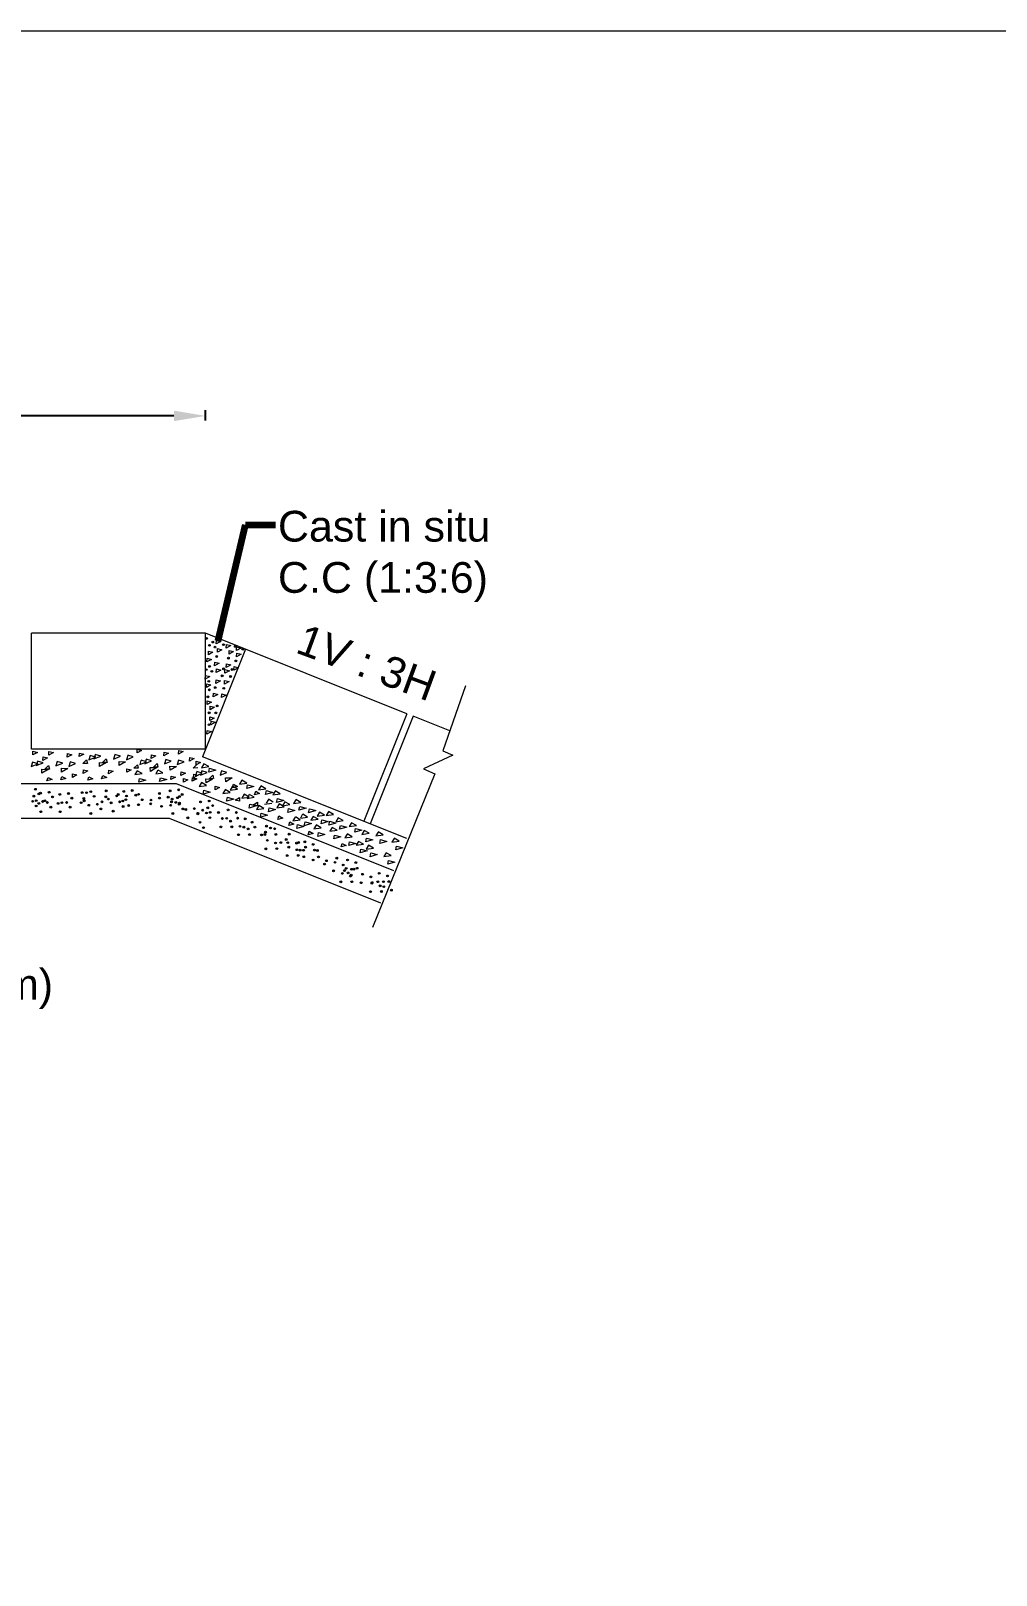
# Model space of a CAD drawing. Header units: inches. Extents: x 15 to 141071, y -30183 to 14738.
# Drawn here: x 73445.89 to 73476.58, y -30134.01 to -30084.91 of the extents above; entities that cross this region are included whole.
import ezdxf

# ---------------------------------------------------------------- set-up
doc = ezdxf.new("R2010")
doc.units = ezdxf.units.IN
doc.header["$MEASUREMENT"] = 0
doc.header["$PDMODE"] = 3
doc.layers.add('LINE', color=7, linetype='Continuous')
doc.layers.add('Long Section Labels', color=7, linetype='Continuous', lineweight=9)
doc.styles.get("Standard").update_dxf_attribs({"font": 'arial.ttf'})
doc.dimstyles.get("Standard").update_dxf_attribs({"dimtxt": 0.18, "dimasz": 0.18, "dimexe": 0.18, "dimexo": 0.0625, "dimgap": 0.09, "dimtad": 0, "dimtih": 1, "dimtoh": 1, "dimdec": 4, "dimzin": 0, "dimdsep": 46, "dimtxsty": 'Standard', "dimcen": 0.09, "dimadec": 0, "dimazin": 0, "dimtfac": 1, "dimtdec": 4, "dimtofl": 0, "dimtmove": 0, "dimatfit": 3, "dimfxl": 1, "dimtolj": 1, "dimtzin": 0, "dimarcsym": 0})

# ---------------------------------------------------------------- blocks, each defined once
blk = doc.blocks.new('*D36')
at = {"color": 0, "lineweight": -2, "ltscale": 0.5, "transparency": 16777216}
for p, q in [((73425.628, -30097.301), (73425.628, -30096.971)), ((73426.628, -30097.151), (73436.85, -30097.151)), ((73450.441, -30097.151), (73440.219, -30097.151)), ((73451.441, -30097.301), (73451.441, -30096.971))]:
    blk.add_line(p, q, dxfattribs=at)
at = {"color": 0, "linetype": 'Continuous', "ltscale": 0.5, "transparency": 16777216}
for points in [[(73426.628, -30096.984), (73426.628, -30097.317), (73425.628, -30097.151)], [(73450.441, -30096.984), (73450.441, -30097.317), (73451.441, -30097.151)]]:
    blk.add_solid(points, dxfattribs=at)
at = {"layer": 'Defpoints', "color": 0, "linetype": 'Continuous', "ltscale": 0.5, "transparency": 16777216}
for p in [(73451.441, -30097.151), (73425.628, -30104.058), (73451.441, -30104.058)]:
    blk.add_point(p, dxfattribs=at)
at = {"color": 0, "linetype": 'Continuous', "lineweight": 20, "ltscale": 0.5, "transparency": 16777216, "insert": (73438.535, -30097.151), "char_height": 0.85, "attachment_point": 5}
blk.add_mtext('\\A1;2.10m', dxfattribs=at)

msp = doc.modelspace()

# ---------------------------------------------------------------- hatches: boundary and pattern name
at = {"layer": 'LINE', "lineweight": 20, "ltscale": 0.5}
for points in [[(73451.509735, -30104.22509, -1), (73451.452818, -30104.22509, -1)], [(73451.596702, -30104.445802, -1), (73451.539785, -30104.445802, -1)], [(73451.702424, -30104.342105, -1), (73451.645507, -30104.342105, -1)], [(73451.774208, -30104.500645, -1), (73451.717291, -30104.500645, -1)], [(73451.827169, -30104.800624, -1), (73451.770252, -30104.800624, -1)], [(73452.046234, -30104.425151, -1), (73451.989318, -30104.425151, -1)], [(73452.418644, -30104.479854, -1), (73452.361727, -30104.479854, -1)], [(73452.659612, -30104.567378, -1), (73452.602695, -30104.567378, -1)], [(73451.497285, -30105.219009, -1), (73451.440368, -30105.219009, -1)], [(73451.603008, -30105.115311, -1), (73451.546091, -30105.115311, -1)], [(73451.674791, -30105.273851, -1), (73451.617874, -30105.273851, -1)], [(73452.047765, -30105.192571, -1), (73451.990848, -30105.192571, -1)], [(73452.199579, -30104.855326, -1), (73452.142662, -30104.855326, -1)], [(73452.316118, -30105.214452, -1), (73452.259201, -30105.214452, -1)], [(73452.440547, -30104.942851, -1), (73452.38363, -30104.942851, -1)], [(73451.575139, -30105.590096, -1), (73451.518222, -30105.590096, -1)], [(73451.783359, -30105.790753, -1), (73451.726442, -30105.790753, -1)], [(73452.002424, -30105.415281, -1), (73451.945507, -30105.415281, -1)], [(73452.270778, -30105.437162, -1), (73452.213861, -30105.437162, -1)], [(73451.549052, -30106.085207, -1), (73451.492135, -30106.085207, -1)], [(73451.594392, -30105.862497, -1), (73451.537475, -30105.862497, -1)], [(73452.051712, -30105.812634, -1), (73451.994795, -30105.812634, -1)], [(73451.590653, -30106.590862, -1), (73451.533736, -30106.590862, -1)], [(73451.801756, -30106.596173, -1), (73451.744839, -30106.596173, -1)], [(73451.847097, -30106.373464, -1), (73451.79018, -30106.373464, -1)], [(73451.582691, -30106.971646, -1), (73451.525774, -30106.971646, -1)], [(73446.063951, -30109.023005, -1), (73446.007034, -30109.023005, -1)], [(73446.17369, -30109.171315, -1), (73446.116773, -30109.171315, -1)], [(73446.229307, -30109.148349, -1), (73446.17239, -30109.148349, -1)], [(73446.502244, -30109.118587, -1), (73446.445328, -30109.118587, -1)], [(73446.842119, -30109.186582, -1), (73446.785202, -30109.186582, -1)], [(73447.115056, -30109.15682, -1), (73447.058139, -30109.15682, -1)], [(73447.550682, -30109.129233, -1), (73447.493765, -30109.129233, -1)], [(73447.690345, -30109.120445, -1), (73447.63752, -30109.141636, -1)], [(73447.82362, -30109.099471, -1), (73447.766703, -30109.099471, -1)], [(73448.316698, -30109.071883, -1), (73448.259781, -30109.071883, -1)], [(73448.699375, -30109.190431, -1), (73448.642458, -30109.190431, -1)], [(73448.872058, -30109.091, -1), (73448.815141, -30109.091, -1)], [(73449.144996, -30109.061238, -1), (73449.088079, -30109.061238, -1)], [(73449.254735, -30109.209548, -1), (73449.197818, -30109.209548, -1)], [(73449.346967, -30109.184137, -1), (73449.29005, -30109.184137, -1)], [(73450.006752, -30109.157798, -1), (73449.949835, -30109.157798, -1)], [(73450.346638, -30109.071883, -1), (73450.289722, -30109.071883, -1)], [(73450.619576, -30109.042121, -1), (73450.562659, -30109.042121, -1)], [(73450.729316, -30109.190431, -1), (73450.672399, -30109.190431, -1)], [(73445.977569, -30109.406224, -1), (73445.920652, -30109.406224, -1)], [(73446.01814, -30109.243049, -1), (73445.961223, -30109.243049, -1)], [(73446.087309, -30109.554534, -1), (73446.030392, -30109.554534, -1)], [(73446.093134, -30109.384527, -1), (73446.036217, -30109.384527, -1)], [(73446.171856, -30109.473329, -1), (73446.114939, -30109.473329, -1)], [(73446.295276, -30109.411791, -1), (73446.238359, -30109.411791, -1)], [(73446.361236, -30109.38795, -1), (73446.304319, -30109.38795, -1)], [(73446.444793, -30109.443567, -1), (73446.387876, -30109.443567, -1)], [(73446.554533, -30109.591877, -1), (73446.497616, -30109.591877, -1)], [(73446.611984, -30109.266897, -1), (73446.555067, -30109.266897, -1)], [(73446.784667, -30109.473329, -1), (73446.72775, -30109.473329, -1)], [(73446.908088, -30109.450024, -1), (73446.851171, -30109.450024, -1)], [(73447.057605, -30109.443567, -1), (73447.000688, -30109.443567, -1)], [(73447.167345, -30109.591877, -1), (73447.110428, -30109.591877, -1)], [(73447.224796, -30109.30513, -1), (73447.167879, -30109.30513, -1)], [(73447.516254, -30109.439034, -1), (73447.463429, -30109.460226, -1)], [(73447.600986, -30109.316677, -1), (73447.544069, -30109.316677, -1)], [(73447.616651, -30109.392674, -1), (73447.559735, -30109.392674, -1)], [(73447.761337, -30109.530679, -1), (73447.70442, -30109.530679, -1)], [(73447.933359, -30109.24778, -1), (73447.876442, -30109.24778, -1)], [(73448.034275, -30109.500917, -1), (73447.977358, -30109.500917, -1)], [(73448.144014, -30109.649226, -1), (73448.087097, -30109.649226, -1)], [(73448.18159, -30109.422055, -1), (73448.124673, -30109.422055, -1)], [(73448.300353, -30109.263984, -1), (73448.243436, -30109.263984, -1)], [(73448.382667, -30109.335325, -1), (73448.32575, -30109.335325, -1)], [(73448.4699, -30109.454213, -1), (73448.412983, -30109.454213, -1)], [(73448.53587, -30109.717654, -1), (73448.478953, -30109.717654, -1)], [(73448.647601, -30109.23683, -1), (73448.590684, -30109.23683, -1)], [(73448.742838, -30109.424451, -1), (73448.685921, -30109.424451, -1)], [(73448.841375, -30109.395717, -1), (73448.784458, -30109.395717, -1)], [(73448.852577, -30109.572761, -1), (73448.79566, -30109.572761, -1)], [(73448.938028, -30109.354442, -1), (73448.881111, -30109.354442, -1)], [(73448.960138, -30109.237646, -1), (73448.903221, -30109.237646, -1)], [(73449.030278, -30109.539795, -1), (73448.973361, -30109.539795, -1)], [(73449.342797, -30109.514264, -1), (73449.28588, -30109.514264, -1)], [(73449.46156, -30109.356193, -1), (73449.404643, -30109.356193, -1)], [(73449.729644, -30109.487102, -1), (73449.672727, -30109.487102, -1)], [(73449.738668, -30109.365138, -1), (73449.681751, -30109.365138, -1)], [(73450.011302, -30109.302171, -1), (73449.954385, -30109.302171, -1)], [(73450.077271, -30109.565613, -1), (73450.020354, -30109.565613, -1)], [(73450.284239, -30109.272409, -1), (73450.227322, -30109.272409, -1)], [(73450.365789, -30109.530679, -1), (73450.308872, -30109.530679, -1)], [(73450.393979, -30109.420719, -1), (73450.337062, -30109.420719, -1)], [(73450.412608, -30109.335325, -1), (73450.355691, -30109.335325, -1)], [(73450.530518, -30109.440636, -1), (73450.473601, -30109.440636, -1)], [(73450.579123, -30109.292318, -1), (73450.522206, -30109.292318, -1)], [(73450.638726, -30109.500917, -1), (73450.581809, -30109.500917, -1)], [(73450.649263, -30109.256218, -1), (73450.592346, -30109.256218, -1)], [(73450.649281, -30109.466982, -1), (73450.592364, -30109.466982, -1)], [(73450.748466, -30109.649226, -1), (73450.691549, -30109.649226, -1)], [(73450.844883, -30109.667907, -1), (73450.787966, -30109.667907, -1)], [(73451.117821, -30109.638144, -1), (73451.060904, -30109.638144, -1)], [(73451.317123, -30109.424932, -1), (73451.260206, -30109.424932, -1)], [(73451.383092, -30109.688373, -1), (73451.326175, -30109.688373, -1)], [(73451.54425, -30109.615214, -1), (73451.487333, -30109.615214, -1)], [(73451.59006, -30109.39517, -1), (73451.533143, -30109.39517, -1)], [(73451.6998, -30109.54348, -1), (73451.642883, -30109.54348, -1)], [(73452.189222, -30109.690968, -1), (73452.137152, -30109.667985, -1)], [(73446.237825, -30109.736771, -1), (73446.180908, -30109.736771, -1)], [(73446.850637, -30109.736771, -1), (73446.79372, -30109.736771, -1)], [(73447.827307, -30109.79412, -1), (73447.77039, -30109.79412, -1)], [(73450.431758, -30109.79412, -1), (73450.374841, -30109.79412, -1)], [(73450.910853, -30109.931348, -1), (73450.853936, -30109.931348, -1)], [(73451.22756, -30109.786454, -1), (73451.170644, -30109.786454, -1)], [(73451.230741, -30109.808152, -1), (73451.173824, -30109.808152, -1)], [(73451.296711, -30110.071593, -1), (73451.239794, -30110.071593, -1)], [(73451.503679, -30109.778389, -1), (73451.446762, -30109.778389, -1)], [(73451.613418, -30109.926699, -1), (73451.556501, -30109.926699, -1)], [(73451.619243, -30109.756692, -1), (73451.562326, -30109.756692, -1)], [(73451.887345, -30109.760115, -1), (73451.830428, -30109.760115, -1)], [(73452.005439, -30109.965078, -1), (73451.953368, -30109.942096, -1)], [(73452.143199, -30109.958616, -1), (73452.091129, -30109.935633, -1)], [(73452.267154, -30110.04806, -1), (73452.215083, -30110.025077, -1)], [(73452.450937, -30109.773949, -1), (73452.398867, -30109.750967, -1)], [(73452.491446, -30109.953943, -1), (73452.439376, -30109.93096, -1)], [(73452.566071, -30110.212526, -1), (73452.514, -30110.189543, -1)], [(73452.734416, -30109.973393, -1), (73452.682345, -30109.950411, -1)], [(73452.95051, -30110.084855, -1), (73452.89844, -30110.061873, -1)], [(73453.405803, -30110.207038, -1), (73453.353732, -30110.184056, -1)], [(73451.408711, -30110.243497, -1), (73451.351794, -30110.243497, -1)], [(73451.959416, -30110.232726, -1), (73451.907345, -30110.209743, -1)], [(73452.307663, -30110.228053, -1), (73452.255592, -30110.20507, -1)], [(73452.520048, -30110.480174, -1), (73452.467977, -30110.457191, -1)], [(73452.688393, -30110.241041, -1), (73452.636322, -30110.218058, -1)], [(73452.827786, -30110.295508, -1), (73452.775715, -30110.272525, -1)], [(73452.868295, -30110.475501, -1), (73452.816224, -30110.452518, -1)], [(73453.03664, -30110.236368, -1), (73452.984569, -30110.213386, -1)], [(73453.249211, -30110.476559, -1), (73453.192327, -30110.474616, -1)], [(73453.35978, -30110.474686, -1), (73453.307709, -30110.451703, -1)], [(73453.376136, -30110.398834, -1), (73453.324065, -30110.375852, -1)], [(73453.436421, -30110.659362, -1), (73453.38435, -30110.63638, -1)], [(73453.537122, -30110.255393, -1), (73453.480238, -30110.25345, -1)], [(73453.667518, -30110.29002, -1), (73453.615447, -30110.267037, -1)], [(73453.708027, -30110.470013, -1), (73453.655957, -30110.447031, -1)], [(73454.037229, -30110.633026, -1), (73453.985159, -30110.610044, -1)], [(73454.129751, -30110.463882, -1), (73454.07768, -30110.4409, -1)], [(73454.630104, -30110.705621, -1), (73454.578033, -30110.682638, -1)], [(73453.390398, -30110.92701, -1), (73453.338327, -30110.904027, -1)], [(73453.698136, -30110.742344, -1), (73453.646065, -30110.719361, -1)], [(73453.738645, -30110.922337, -1), (73453.686575, -30110.899355, -1)], [(73453.864751, -30110.729682, -1), (73453.81268, -30110.7067, -1)], [(73454.069504, -30111.143166, -1), (73454.017434, -30111.120184, -1)], [(73454.083728, -30110.73153, -1), (73454.031657, -30110.708547, -1)], [(73454.115527, -30110.875519, -1), (73454.063457, -30110.852536, -1)], [(73454.365874, -30110.748399, -1), (73454.313803, -30110.725416, -1)], [(73454.377242, -30110.9585, -1), (73454.325172, -30110.935518, -1)], [(73454.417751, -30111.138494, -1), (73454.365681, -30111.115511, -1)], [(73454.431975, -30110.726857, -1), (73454.379904, -30110.703874, -1)], [(73454.478991, -30110.972001, -1), (73454.426921, -30110.949019, -1)], [(73454.584081, -30110.973268, -1), (73454.53201, -30110.950286, -1)], [(73454.593632, -30111.180088, -1), (73454.541562, -30111.157106, -1)], [(73454.65147, -30110.875345, -1), (73454.599399, -30110.852363, -1)], [(73454.891819, -30110.788602, -1), (73454.839748, -30110.76562, -1)], [(73454.932328, -30110.968595, -1), (73454.880258, -30110.945613, -1)], [(73455.026967, -30110.982591, -1), (73454.974897, -30110.959608, -1)], [(73455.062328, -30111.186268, -1), (73455.010257, -30111.163285, -1)], [(73454.88985, -30111.282924, -1), (73454.837779, -30111.259941, -1)], [(73455.254726, -30111.41428, -1), (73455.202655, -30111.391297, -1)], [(73455.312228, -30111.306345, -1), (73455.260158, -30111.283363, -1)], [(73455.541051, -30111.626475, -1), (73455.48898, -30111.603492, -1)], [(73455.587073, -30111.358827, -1), (73455.535003, -30111.335844, -1)], [(73455.641208, -30111.22491, -1), (73455.589137, -30111.201927, -1)], [(73455.848789, -30111.441808, -1), (73455.796718, -30111.418826, -1)], [(73455.889298, -30111.621802, -1), (73455.837227, -30111.598819, -1)], [(73455.940822, -30111.551201, -1), (73455.888751, -30111.528218, -1)], [(73455.986845, -30111.283553, -1), (73455.934774, -30111.260571, -1)], [(73456.006168, -30111.695156, -1), (73455.954098, -30111.672173, -1)], [(73456.110524, -30111.579094, -1), (73456.058454, -30111.556111, -1)], [(73456.189268, -30111.574389, -1), (73456.137198, -30111.551407, -1)], [(73456.24856, -30111.366535, -1), (73456.196489, -30111.343552, -1)], [(73456.289069, -30111.546528, -1), (73456.236999, -30111.523546, -1)], [(73455.773084, -30111.978663, -1), (73455.721013, -30111.955681, -1)], [(73455.819107, -30111.711016, -1), (73455.767036, -30111.688033, -1)], [(73456.080822, -30111.793997, -1), (73456.028751, -30111.771015, -1)], [(73456.10418, -30111.767214, -1), (73456.05211, -30111.744232, -1)], [(73456.121331, -30111.97399, -1), (73456.069261, -30111.951008, -1)], [(73456.417027, -30112.006079, -1), (73456.364956, -30111.983096, -1)], [(73456.46305, -30111.738431, -1), (73456.410979, -30111.715448, -1)], [(73456.724765, -30111.821413, -1), (73456.672694, -30111.79843, -1)], [(73456.759422, -30112.02254, -1), (73456.707352, -30111.999558, -1)], [(73456.765274, -30112.001406, -1), (73456.713203, -30111.978423, -1)], [(73456.947166, -30111.974479, -1), (73456.895096, -30111.951496, -1)], [(73456.993189, -30111.706831, -1), (73456.941119, -30111.683849, -1)], [(73457.021138, -30112.105522, -1), (73456.969067, -30112.082539, -1)], [(73457.124143, -30111.972623, -1), (73457.072072, -30111.94964, -1)], [(73457.135623, -30112.132335, -1), (73457.083552, -30112.109353, -1)], [(73457.254904, -30111.789813, -1), (73457.202834, -30111.76683, -1)], [(73457.295413, -30111.969806, -1), (73457.243343, -30111.946823, -1)], [(73456.7134, -30112.290188, -1), (73456.661329, -30112.267205, -1)], [(73457.061647, -30112.285515, -1), (73457.009576, -30112.262532, -1)], [(73457.379514, -30112.243725, -1), (73457.327444, -30112.220742, -1)]]:
    msp.add_hatch(color=7, dxfattribs=at).paths.add_polyline_path(points)

# ---------------------------------------------------------------- linework, layer by layer
at = {"layer": 'LINE', "color": 7, "lineweight": 20, "ltscale": 0.5}
for p, q in [((73445.909194, -30107.743359), (73445.909194, -30104.058159)), ((73451.441062, -30104.058159), (73445.909194, -30104.058159)), ((73451.441062, -30107.743359), (73451.441062, -30104.058159)), ((73457.848031, -30106.620946), (73451.441062, -30104.058159)), ((73451.785329, -30104.402822), (73451.792264, -30104.287482)), ((73451.792264, -30104.287482), (73451.93074, -30104.323454)), ((73452.71182, -30104.566462), (73451.343394, -30107.987527)), ((73451.534571, -30104.745141), (73451.541506, -30104.629802)), ((73451.679982, -30104.665773), (73451.534571, -30104.745141)), ((73451.541506, -30104.629802), (73451.679982, -30104.665773)), ((73451.93074, -30104.323454), (73451.785329, -30104.402822)), ((73451.821056, -30104.667131), (73451.827991, -30104.551792)), ((73451.966467, -30104.587763), (73451.821056, -30104.667131)), ((73451.827991, -30104.551792), (73451.966467, -30104.587763)), ((73452.103004, -30104.533786), (73452.109939, -30104.418447)), ((73452.248416, -30104.454418), (73452.103004, -30104.533786)), ((73452.109939, -30104.418447), (73452.248416, -30104.454418)), ((73452.193465, -30104.721834), (73452.2004, -30104.606495)), ((73452.338877, -30104.642466), (73452.193465, -30104.721834)), ((73452.2004, -30104.606495), (73452.338877, -30104.642466)), ((73452.423971, -30104.613808), (73452.430906, -30104.498469)), ((73452.569382, -30104.534441), (73452.423971, -30104.613808)), ((73452.430906, -30104.498469), (73452.569382, -30104.534441)), ((73452.434433, -30104.809359), (73452.441368, -30104.694019)), ((73452.579845, -30104.729991), (73452.434433, -30104.809359)), ((73452.441368, -30104.694019), (73452.579845, -30104.729991)), ((73451.489381, -30104.970848), (73451.496316, -30104.855508)), ((73451.634793, -30104.89148), (73451.489381, -30104.970848)), ((73451.496316, -30104.855508), (73451.634793, -30104.89148)), ((73451.732441, -30105.094966), (73451.739376, -30104.979627)), ((73451.877853, -30105.015598), (73451.732441, -30105.094966)), ((73451.739376, -30104.979627), (73451.877853, -30105.015598)), ((73451.788047, -30105.311889), (73451.794982, -30105.19655)), ((73451.933459, -30105.232521), (73451.788047, -30105.311889)), ((73451.794982, -30105.19655), (73451.933459, -30105.232521)), ((73452.056401, -30105.33377), (73452.063336, -30105.218431)), ((73452.201812, -30105.254403), (73452.056401, -30105.33377)), ((73452.063336, -30105.218431), (73452.201812, -30105.254403)), ((73452.104851, -30105.149669), (73452.111786, -30105.034329)), ((73452.250263, -30105.070301), (73452.104851, -30105.149669)), ((73452.111786, -30105.034329), (73452.250263, -30105.070301)), ((73452.345819, -30105.237193), (73452.352754, -30105.121854)), ((73452.491231, -30105.157826), (73452.345819, -30105.237193)), ((73452.352754, -30105.121854), (73452.491231, -30105.157826)), ((73451.435154, -30105.518348), (73451.442089, -30105.403008)), ((73451.580566, -30105.43898), (73451.435154, -30105.518348)), ((73451.442089, -30105.403008), (73451.580566, -30105.43898)), ((73451.472439, -30105.786874), (73451.479374, -30105.671534)), ((73451.617851, -30105.707506), (73451.472439, -30105.786874)), ((73451.479374, -30105.671534), (73451.617851, -30105.707506)), ((73451.777245, -30105.657261), (73451.78418, -30105.541922)), ((73451.922657, -30105.577893), (73451.777245, -30105.657261)), ((73451.78418, -30105.541922), (73451.922657, -30105.577893)), ((73452.045599, -30105.679142), (73452.052534, -30105.563803)), ((73452.19101, -30105.599774), (73452.045599, -30105.679142)), ((73452.052534, -30105.563803), (73452.19101, -30105.599774)), ((73451.493738, -30106.330958), (73451.500673, -30106.215618)), ((73451.63915, -30106.25159), (73451.493738, -30106.330958)), ((73451.500673, -30106.215618), (73451.63915, -30106.25159)), ((73451.688631, -30106.085096), (73451.695566, -30105.969756)), ((73451.834043, -30106.005728), (73451.688631, -30106.085096)), ((73451.695566, -30105.969756), (73451.834043, -30106.005728)), ((73451.956984, -30106.106977), (73451.963919, -30105.991638)), ((73452.102396, -30106.027609), (73451.956984, -30106.106977)), ((73451.963919, -30105.991638), (73452.102396, -30106.027609)), ((73451.576577, -30106.838154), (73451.583512, -30106.722814)), ((73451.583512, -30106.722814), (73451.721989, -30106.758786)), ((73451.587379, -30106.492782), (73451.594314, -30106.377443)), ((73451.732791, -30106.413414), (73451.587379, -30106.492782)), ((73451.594314, -30106.377443), (73451.732791, -30106.413414)), ((73457.848031, -30106.620946), (73456.479605, -30110.042012)), ((73458.042009, -30106.698538), (73456.673583, -30110.119603)), ((73459.208743, -30107.165231), (73458.042009, -30106.698538)), ((73451.487963, -30107.265988), (73451.494898, -30107.150649)), ((73451.633374, -30107.186621), (73451.487963, -30107.265988)), ((73451.494898, -30107.150649), (73451.633374, -30107.186621)), ((73451.721989, -30106.758786), (73451.576577, -30106.838154)), ((73451.616186, -30106.973807), (73451.623121, -30106.858467)), ((73451.761598, -30106.894439), (73451.616186, -30106.973807)), ((73451.623121, -30106.858467), (73451.761598, -30106.894439)), ((73445.944276, -30108.166531), (73445.902827, -30108.302051)), ((73445.902827, -30108.302051), (73446.119392, -30108.214497)), ((73451.441062, -30107.743359), (73445.909194, -30107.743359)), ((73446.119392, -30108.214497), (73445.945841, -30108.161416)), ((73445.952851, -30107.931225), (73445.959786, -30107.815886)), ((73446.098263, -30107.851857), (73445.952851, -30107.931225)), ((73445.959786, -30107.815886), (73446.098263, -30107.851857)), ((73446.106095, -30108.136603), (73446.064646, -30108.272124)), ((73446.064646, -30108.272124), (73446.281211, -30108.184569)), ((73446.281211, -30108.184569), (73446.10766, -30108.131488)), ((73446.271957, -30108.104499), (73446.278892, -30107.989159)), ((73446.417368, -30108.025131), (73446.271957, -30108.104499)), ((73446.278892, -30107.989159), (73446.417368, -30108.025131)), ((73446.461281, -30107.934135), (73446.468216, -30107.818796)), ((73446.606693, -30107.854767), (73446.461281, -30107.934135)), ((73446.468216, -30107.818796), (73446.606693, -30107.854767)), ((73446.730792, -30108.140228), (73446.689343, -30108.275748)), ((73446.689343, -30108.275748), (73446.905908, -30108.188194)), ((73446.905908, -30108.188194), (73446.732357, -30108.135113)), ((73447.049333, -30108.002707), (73447.056268, -30107.887368)), ((73447.194744, -30107.923339), (73447.049333, -30108.002707)), ((73447.056268, -30107.887368), (73447.194744, -30107.923339)), ((73447.137893, -30108.160137), (73447.096444, -30108.295657)), ((73447.096444, -30108.295657), (73447.313009, -30108.208103)), ((73447.313009, -30108.208103), (73447.139458, -30108.155022)), ((73447.431808, -30107.985847), (73447.438743, -30107.870508)), ((73447.577219, -30107.906479), (73447.431808, -30107.985847)), ((73447.438743, -30107.870508), (73447.577219, -30107.906479)), ((73447.546, -30108.206042), (73447.664725, -30108.090508)), ((73447.689049, -30108.203466), (73447.546, -30108.206042)), ((73447.664725, -30108.090508), (73447.689049, -30108.203466)), ((73447.777048, -30107.953196), (73447.735598, -30108.088716)), ((73447.735598, -30108.088716), (73447.952163, -30108.001162)), ((73447.952163, -30108.001162), (73447.778612, -30107.948081)), ((73447.938866, -30107.923268), (73447.897417, -30108.058788)), ((73447.897417, -30108.058788), (73448.113982, -30107.971234)), ((73448.113982, -30107.971234), (73447.940431, -30107.918153)), ((73448.075321, -30108.30228), (73448.069945, -30108.175541)), ((73448.069945, -30108.175541), (73448.278492, -30108.183319)), ((73448.278492, -30108.183319), (73448.075321, -30108.30228)), ((73448.170697, -30108.17263), (73448.289422, -30108.057096)), ((73448.313746, -30108.170054), (73448.170697, -30108.17263)), ((73448.289422, -30108.057096), (73448.313746, -30108.170054)), ((73448.563563, -30107.926893), (73448.522114, -30108.062413)), ((73448.522114, -30108.062413), (73448.738679, -30107.974859)), ((73448.738679, -30107.974859), (73448.565128, -30107.921777)), ((73448.694642, -30108.142129), (73448.903189, -30108.149906)), ((73448.700018, -30108.268868), (73448.694642, -30108.142129)), ((73448.903189, -30108.149906), (73448.700018, -30108.268868)), ((73448.970664, -30107.946802), (73448.929215, -30108.082322)), ((73448.929215, -30108.082322), (73449.14578, -30107.994768)), ((73449.14578, -30107.994768), (73448.972229, -30107.941686)), ((73449.267764, -30107.866109), (73449.274699, -30107.75077)), ((73449.413175, -30107.786741), (73449.267764, -30107.866109)), ((73449.274699, -30107.75077), (73449.413175, -30107.786741)), ((73449.393172, -30108.104439), (73449.351723, -30108.239959)), ((73449.351723, -30108.239959), (73449.568288, -30108.152405)), ((73449.568288, -30108.152405), (73449.394737, -30108.099324)), ((73449.554991, -30108.074511), (73449.513541, -30108.210032)), ((73449.513541, -30108.210032), (73449.730107, -30108.122477)), ((73449.730107, -30108.122477), (73449.556555, -30108.069396)), ((73449.720852, -30108.042407), (73449.727787, -30107.927067)), ((73449.866264, -30107.963039), (73449.720852, -30108.042407)), ((73449.727787, -30107.927067), (73449.866264, -30107.963039)), ((73449.786821, -30108.323873), (73449.905547, -30108.208339)), ((73449.905547, -30108.208339), (73449.929871, -30108.321297)), ((73450.119518, -30107.956901), (73450.126453, -30107.841562)), ((73450.264929, -30107.877534), (73450.119518, -30107.956901)), ((73450.126453, -30107.841562), (73450.264929, -30107.877534)), ((73450.179688, -30108.078136), (73450.138238, -30108.213656)), ((73450.138238, -30108.213656), (73450.354804, -30108.126102)), ((73450.354804, -30108.126102), (73450.181253, -30108.073021)), ((73450.543775, -30108.238681), (73450.76034, -30108.151127)), ((73450.586789, -30108.098045), (73450.545339, -30108.233565)), ((73450.584134, -30107.906458), (73450.591069, -30107.791118)), ((73450.729545, -30107.82709), (73450.584134, -30107.906458)), ((73450.76034, -30108.151127), (73450.586789, -30108.098045)), ((73450.591069, -30107.791118), (73450.729545, -30107.82709)), ((73450.938661, -30108.127333), (73450.945597, -30108.011994)), ((73451.084073, -30108.047966), (73450.938661, -30108.127333)), ((73450.945597, -30108.011994), (73451.084073, -30108.047966)), ((73451.143139, -30108.248369), (73451.150074, -30108.133029)), ((73451.28855, -30108.169001), (73451.143139, -30108.248369)), ((73451.150074, -30108.133029), (73451.28855, -30108.169001)), ((73451.389645, -30108.215839), (73451.316958, -30108.337496)), ((73457.840317, -30110.586297), (73451.343394, -30107.987527)), ((73451.548186, -30108.304333), (73451.392389, -30108.211247)), ((73446.237174, -30108.388876), (73446.44572, -30108.396654)), ((73446.24255, -30108.515615), (73446.237174, -30108.388876)), ((73446.44572, -30108.396654), (73446.24255, -30108.515615)), ((73446.337926, -30108.385965), (73446.456651, -30108.270431)), ((73446.480975, -30108.383389), (73446.337926, -30108.385965)), ((73446.404017, -30108.754835), (73446.438362, -30108.64451)), ((73446.438362, -30108.64451), (73446.564201, -30108.712586)), ((73446.456651, -30108.270431), (73446.480975, -30108.383389)), ((73446.846694, -30108.723308), (73446.88104, -30108.612982)), ((73447.006878, -30108.681059), (73446.846694, -30108.723308)), ((73446.861871, -30108.355464), (73447.070417, -30108.363242)), ((73446.867247, -30108.482203), (73446.861871, -30108.355464)), ((73447.070417, -30108.363242), (73446.867247, -30108.482203)), ((73446.88104, -30108.612982), (73447.006878, -30108.681059)), ((73447.212504, -30108.647466), (73447.219439, -30108.532127)), ((73447.357915, -30108.568099), (73447.212504, -30108.647466)), ((73447.219439, -30108.532127), (73447.357915, -30108.568099)), ((73447.556459, -30108.517504), (73447.563394, -30108.402164)), ((73447.70187, -30108.438136), (73447.556459, -30108.517504)), ((73447.563394, -30108.402164), (73447.70187, -30108.438136)), ((73447.702672, -30108.735342), (73447.737018, -30108.625017)), ((73447.862856, -30108.693094), (73447.702672, -30108.735342)), ((73447.737018, -30108.625017), (73447.862856, -30108.693094)), ((73448.142702, -30108.693205), (73448.177048, -30108.58288)), ((73448.302886, -30108.650957), (73448.142702, -30108.693205)), ((73448.177048, -30108.58288), (73448.302886, -30108.650957)), ((73448.361023, -30108.528816), (73448.367958, -30108.413476)), ((73448.506435, -30108.449448), (73448.361023, -30108.528816)), ((73448.367958, -30108.413476), (73448.506435, -30108.449448)), ((73448.93895, -30108.483568), (73448.945885, -30108.368229)), ((73449.084362, -30108.4042), (73448.93895, -30108.483568)), ((73448.945885, -30108.368229), (73449.084362, -30108.4042)), ((73449.162124, -30108.357285), (73449.28085, -30108.241751)), ((73449.305174, -30108.354709), (73449.162124, -30108.357285)), ((73449.269361, -30108.436336), (73449.196674, -30108.557993)), ((73449.196674, -30108.557993), (73449.427902, -30108.52483)), ((73449.427902, -30108.52483), (73449.272105, -30108.431744)), ((73449.28085, -30108.241751), (73449.305174, -30108.354709)), ((73449.31998, -30108.801034), (73449.345101, -30108.676693)), ((73449.345101, -30108.676693), (73449.545721, -30108.734171)), ((73449.68607, -30108.326784), (73449.894616, -30108.334562)), ((73449.691446, -30108.453523), (73449.68607, -30108.326784)), ((73449.894616, -30108.334562), (73449.691446, -30108.453523)), ((73449.929871, -30108.321297), (73449.786821, -30108.323873)), ((73449.933126, -30108.415207), (73449.860438, -30108.536864)), ((73449.860438, -30108.536864), (73450.091666, -30108.503701)), ((73450.091666, -30108.503701), (73449.935869, -30108.410615)), ((73449.983744, -30108.779905), (73450.008866, -30108.655564)), ((73450.008866, -30108.655564), (73450.209486, -30108.713041)), ((73450.310767, -30108.293372), (73450.519313, -30108.30115)), ((73450.316143, -30108.420111), (73450.310767, -30108.293372)), ((73450.519313, -30108.30115), (73450.316143, -30108.420111)), ((73450.345143, -30108.716951), (73450.352078, -30108.601612)), ((73450.490555, -30108.637584), (73450.345143, -30108.716951)), ((73450.352078, -30108.601612), (73450.490555, -30108.637584)), ((73450.661399, -30108.585374), (73450.668334, -30108.470035)), ((73450.806811, -30108.506007), (73450.661399, -30108.585374)), ((73450.668334, -30108.470035), (73450.806811, -30108.506007)), ((73450.739027, -30108.801044), (73450.745962, -30108.685705)), ((73450.745962, -30108.685705), (73450.884439, -30108.721677)), ((73451.021831, -30108.767395), (73451.028766, -30108.652056)), ((73451.167243, -30108.688027), (73451.021831, -30108.767395)), ((73451.028766, -30108.652056), (73451.167243, -30108.688027)), ((73451.050492, -30108.604159), (73451.074816, -30108.717118)), ((73451.052854, -30108.347528), (73451.171579, -30108.231994)), ((73451.195903, -30108.344953), (73451.052854, -30108.347528)), ((73451.063312, -30108.65899), (73451.070248, -30108.54365)), ((73451.208724, -30108.579622), (73451.063312, -30108.65899)), ((73451.070248, -30108.54365), (73451.208724, -30108.579622)), ((73451.162814, -30108.466847), (73451.121365, -30108.602368)), ((73451.121365, -30108.602368), (73451.33793, -30108.514813)), ((73451.33793, -30108.514813), (73451.164379, -30108.461732)), ((73451.324633, -30108.436919), (73451.283184, -30108.57244)), ((73451.283184, -30108.57244), (73451.499749, -30108.484885)), ((73451.316958, -30108.337496), (73451.548186, -30108.304333)), ((73451.499749, -30108.484885), (73451.326198, -30108.431804)), ((73451.461088, -30108.815931), (73451.455712, -30108.689192)), ((73451.455712, -30108.689192), (73451.664258, -30108.69697)), ((73451.664258, -30108.69697), (73451.461088, -30108.815931)), ((73451.54492, -30108.480023), (73451.570042, -30108.355682)), ((73451.770662, -30108.41316), (73451.54492, -30108.480023)), ((73451.556464, -30108.686281), (73451.675189, -30108.570747)), ((73451.699513, -30108.683705), (73451.556464, -30108.686281)), ((73451.570042, -30108.355682), (73451.770662, -30108.41316)), ((73451.675189, -30108.570747), (73451.699513, -30108.683705)), ((73451.94933, -30108.440544), (73451.907881, -30108.576065)), ((73451.907881, -30108.576065), (73452.124446, -30108.48851)), ((73452.124446, -30108.48851), (73451.950895, -30108.435429)), ((73452.080409, -30108.65578), (73452.288956, -30108.663558)), ((73452.085785, -30108.782519), (73452.080409, -30108.65578)), ((73452.288956, -30108.663558), (73452.085785, -30108.782519)), ((73450.517007, -30108.849733), (73429.31359, -30108.849733)), ((73446.564201, -30108.712586), (73446.404017, -30108.754835)), ((73449.545721, -30108.734171), (73449.31998, -30108.801034)), ((73450.209486, -30108.713041), (73449.983744, -30108.779905)), ((73457.429021, -30111.614538), (73450.517007, -30108.849733)), ((73450.884439, -30108.721677), (73450.739027, -30108.801044)), ((73451.316211, -30108.813073), (73451.243524, -30108.93473)), ((73451.243524, -30108.93473), (73451.474752, -30108.901567)), ((73451.474752, -30108.901567), (73451.318955, -30108.808481)), ((73451.36683, -30109.177771), (73451.391952, -30109.05343)), ((73451.592572, -30109.110908), (73451.36683, -30109.177771)), ((73451.391952, -30109.05343), (73451.592572, -30109.110908)), ((73451.74679, -30109.042467), (73451.753725, -30108.927128)), ((73451.892202, -30108.963099), (73451.74679, -30109.042467)), ((73451.753725, -30108.927128), (73451.892202, -30108.963099)), ((73452.064323, -30109.035831), (73451.991636, -30109.157488)), ((73451.991636, -30109.157488), (73452.222864, -30109.124325)), ((73452.222864, -30109.124325), (73452.067067, -30109.031239)), ((73452.299011, -30108.926463), (73452.226323, -30109.048119)), ((73452.226323, -30109.048119), (73452.457551, -30109.014956)), ((73452.457551, -30109.014956), (73452.301755, -30108.92187)), ((73452.303626, -30108.976152), (73452.337971, -30108.865827)), ((73452.46381, -30108.933904), (73452.303626, -30108.976152)), ((73452.337971, -30108.865827), (73452.46381, -30108.933904)), ((73452.597458, -30108.738465), (73452.52477, -30108.860121)), ((73452.52477, -30108.860121), (73452.755999, -30108.826958)), ((73452.671494, -30109.180664), (73452.598807, -30109.30232)), ((73452.755999, -30108.826958), (73452.600202, -30108.733872)), ((73452.830035, -30109.269157), (73452.674238, -30109.176072)), ((73452.752733, -30109.002649), (73452.777854, -30108.878308)), ((73452.978474, -30108.935785), (73452.752733, -30109.002649)), ((73452.835773, -30109.190345), (73452.763085, -30109.312002)), ((73452.777854, -30108.878308), (73452.978474, -30108.935785)), ((73452.994313, -30109.278839), (73452.838516, -30109.185753)), ((73453.004497, -30109.198881), (73453.038842, -30109.088556)), ((73453.164681, -30109.156633), (73453.004497, -30109.198881)), ((73453.038842, -30109.088556), (73453.164681, -30109.156633)), ((73453.200702, -30108.923505), (73453.128015, -30109.045162)), ((73453.128015, -30109.045162), (73453.359243, -30109.011999)), ((73453.359243, -30109.011999), (73453.203446, -30108.918913)), ((73453.355977, -30109.18769), (73453.381099, -30109.063349)), ((73453.581719, -30109.120826), (73453.355977, -30109.18769)), ((73453.381099, -30109.063349), (73453.581719, -30109.120826)), ((73453.655008, -30109.081257), (73453.582321, -30109.202914)), ((73453.582321, -30109.202914), (73453.813549, -30109.169751)), ((73453.813549, -30109.169751), (73453.657752, -30109.076665)), ((73452.114942, -30109.400529), (73452.140063, -30109.276188)), ((73452.340683, -30109.333666), (73452.114942, -30109.400529)), ((73452.140063, -30109.276188), (73452.340683, -30109.333666)), ((73452.386634, -30109.370844), (73452.529566, -30109.287093)), ((73452.526141, -30109.40259), (73452.386634, -30109.370844)), ((73452.529566, -30109.287093), (73452.526141, -30109.40259)), ((73452.598807, -30109.30232), (73452.830035, -30109.269157)), ((73452.763085, -30109.312002), (73452.994313, -30109.278839)), ((73452.831904, -30109.619483), (73452.857025, -30109.495143)), ((73453.057645, -30109.55262), (73452.831904, -30109.619483)), ((73452.857025, -30109.495143), (73453.057645, -30109.55262)), ((73452.955544, -30109.516436), (73453.098476, -30109.432684)), ((73453.09505, -30109.548181), (73452.955544, -30109.516436)), ((73453.137311, -30109.544284), (73453.064624, -30109.665941)), ((73453.064624, -30109.665941), (73453.295852, -30109.632778)), ((73453.098476, -30109.432684), (73453.09505, -30109.548181)), ((73453.295852, -30109.632778), (73453.140055, -30109.539692)), ((73453.323128, -30109.493553), (73453.554356, -30109.46039)), ((73453.441436, -30109.343416), (73453.368749, -30109.465073)), ((73453.599977, -30109.43191), (73453.44418, -30109.338824)), ((73453.446434, -30109.736595), (73453.471556, -30109.612254)), ((73453.672176, -30109.669731), (73453.446434, -30109.736595)), ((73453.471556, -30109.612254), (73453.672176, -30109.669731)), ((73453.705627, -30109.445955), (73453.730748, -30109.321614)), ((73453.931368, -30109.379092), (73453.705627, -30109.445955)), ((73453.786312, -30109.488686), (73453.713625, -30109.610343)), ((73453.713625, -30109.610343), (73453.944853, -30109.57718)), ((73453.730748, -30109.321614), (73453.931368, -30109.379092)), ((73453.944853, -30109.57718), (73453.789056, -30109.484094)), ((73453.962021, -30109.424026), (73453.889333, -30109.545682)), ((73453.889333, -30109.545682), (73454.120561, -30109.512519)), ((73454.120561, -30109.512519), (73453.964764, -30109.419433)), ((73454.05826, -30109.760243), (73454.083381, -30109.635902)), ((73454.083381, -30109.635902), (73454.284001, -30109.69338)), ((73454.316755, -30109.356454), (73454.244068, -30109.478111)), ((73454.244068, -30109.478111), (73454.475296, -30109.444948)), ((73454.475296, -30109.444948), (73454.319499, -30109.351862)), ((73454.412994, -30109.692672), (73454.438116, -30109.568331)), ((73454.638736, -30109.625808), (73454.412994, -30109.692672)), ((73454.438116, -30109.568331), (73454.638736, -30109.625808)), ((73454.721582, -30109.767488), (73454.746704, -30109.643147)), ((73454.746704, -30109.643147), (73454.947324, -30109.700625)), ((73450.30104, -30109.956106), (73429.31359, -30109.956106)), ((73457.017724, -30112.64278), (73450.30104, -30109.956106)), ((73453.18793, -30109.908982), (73453.213051, -30109.784641)), ((73453.413671, -30109.842118), (73453.18793, -30109.908982)), ((73453.213051, -30109.784641), (73453.413671, -30109.842118)), ((73453.742087, -30109.979706), (73453.776433, -30109.869381)), ((73453.902271, -30109.937458), (73453.742087, -30109.979706)), ((73453.776433, -30109.869381), (73453.902271, -30109.937458)), ((73454.284001, -30109.69338), (73454.05826, -30109.760243)), ((73454.09472, -30110.173706), (73454.129066, -30110.06338)), ((73454.254904, -30110.131457), (73454.09472, -30110.173706)), ((73454.129066, -30110.06338), (73454.254904, -30110.131457)), ((73454.297695, -30109.907924), (73454.225008, -30110.029581)), ((73454.225008, -30110.029581), (73454.456236, -30109.996418)), ((73454.456236, -30109.996418), (73454.300439, -30109.903332)), ((73454.348314, -30110.272622), (73454.373435, -30110.148281)), ((73454.373435, -30110.148281), (73454.574055, -30110.205759)), ((73454.532462, -30109.817708), (73454.459774, -30109.939364)), ((73454.459774, -30109.939364), (73454.691002, -30109.906201)), ((73454.691002, -30109.906201), (73454.535206, -30109.813116)), ((73454.58308, -30110.182406), (73454.608202, -30110.058065)), ((73454.808822, -30110.115542), (73454.58308, -30110.182406)), ((73454.608202, -30110.058065), (73454.808822, -30110.115542)), ((73454.947324, -30109.700625), (73454.721582, -30109.767488)), ((73454.867225, -30109.889202), (73454.794537, -30110.010859)), ((73454.794537, -30110.010859), (73455.025765, -30109.977696)), ((73455.025765, -30109.977696), (73454.869968, -30109.88461)), ((73454.959883, -30110.160476), (73454.887196, -30110.282133)), ((73455.118424, -30110.24897), (73454.962627, -30110.155884)), ((73455.066739, -30109.754926), (73454.994051, -30109.876583)), ((73454.994051, -30109.876583), (73455.225279, -30109.84342)), ((73455.225279, -30109.84342), (73455.069483, -30109.750334)), ((73455.117357, -30110.119624), (73455.142479, -30109.995283)), ((73455.343099, -30110.05276), (73455.117357, -30110.119624)), ((73455.142479, -30109.995283), (73455.343099, -30110.05276)), ((73455.351182, -30109.739557), (73455.278495, -30109.861213)), ((73455.278495, -30109.861213), (73455.509723, -30109.82805)), ((73455.509723, -30109.82805), (73455.353926, -30109.734964)), ((73455.365919, -30110.163534), (73455.391041, -30110.039193)), ((73455.591661, -30110.096671), (73455.365919, -30110.163534)), ((73455.391041, -30110.039193), (73455.591661, -30110.096671)), ((73455.658194, -30109.931964), (73455.585507, -30110.053621)), ((73455.585507, -30110.053621), (73455.816735, -30110.020457)), ((73455.816735, -30110.020457), (73455.660938, -30109.927372)), ((73455.708813, -30110.296662), (73455.733934, -30110.172321)), ((73455.733934, -30110.172321), (73455.934554, -30110.229798)), ((73456.081011, -30110.090222), (73456.008323, -30110.211879)), ((73456.008323, -30110.211879), (73456.239551, -30110.178716)), ((73456.239551, -30110.178716), (73456.083755, -30110.08563)), ((73454.574055, -30110.205759), (73454.348314, -30110.272622)), ((73454.702693, -30110.468364), (73454.737038, -30110.358039)), ((73454.862877, -30110.426116), (73454.702693, -30110.468364)), ((73454.737038, -30110.358039), (73454.862877, -30110.426116)), ((73454.887196, -30110.282133), (73455.118424, -30110.24897)), ((73455.010502, -30110.525174), (73455.035623, -30110.400833)), ((73455.236243, -30110.45831), (73455.010502, -30110.525174)), ((73455.035623, -30110.400833), (73455.236243, -30110.45831)), ((73455.471591, -30110.238627), (73455.398904, -30110.360284)), ((73455.398904, -30110.360284), (73455.630132, -30110.327121)), ((73455.630132, -30110.327121), (73455.474335, -30110.234035)), ((73455.52221, -30110.603325), (73455.547331, -30110.478984)), ((73455.747952, -30110.536462), (73455.52221, -30110.603325)), ((73455.547331, -30110.478984), (73455.747952, -30110.536462)), ((73455.934554, -30110.229798), (73455.708813, -30110.296662)), ((73455.947177, -30110.449102), (73455.874489, -30110.570759)), ((73455.874489, -30110.570759), (73456.105717, -30110.537596)), ((73456.105717, -30110.537596), (73455.94992, -30110.44451)), ((73456.188937, -30110.390213), (73456.214059, -30110.265872)), ((73456.414679, -30110.323349), (73456.188937, -30110.390213)), ((73456.214059, -30110.265872), (73456.414679, -30110.323349)), ((73456.488956, -30110.334846), (73456.416268, -30110.456503)), ((73456.416268, -30110.456503), (73456.647496, -30110.42334)), ((73456.647496, -30110.42334), (73456.491699, -30110.330254)), ((73456.539574, -30110.699544), (73456.564696, -30110.575203)), ((73456.765316, -30110.63268), (73456.539574, -30110.699544)), ((73456.564696, -30110.575203), (73456.765316, -30110.63268)), ((73456.934407, -30110.382956), (73456.861719, -30110.504612)), ((73456.861719, -30110.504612), (73457.092948, -30110.471449)), ((73457.092948, -30110.471449), (73456.937151, -30110.378363)), ((73456.985025, -30110.747653), (73457.010147, -30110.623312)), ((73457.010147, -30110.623312), (73457.210767, -30110.68079)), ((73457.440126, -30110.587398), (73457.367438, -30110.709055)), ((73457.598667, -30110.675891), (73457.44287, -30110.582806)), ((73455.75618, -30110.853209), (73455.790525, -30110.742884)), ((73455.916364, -30110.810961), (73455.75618, -30110.853209)), ((73455.790525, -30110.742884), (73455.916364, -30110.810961)), ((73455.997795, -30110.8138), (73456.022917, -30110.689459)), ((73456.223537, -30110.746937), (73455.997795, -30110.8138)), ((73456.022917, -30110.689459), (73456.223537, -30110.746937)), ((73456.308342, -30110.683617), (73456.235654, -30110.805273)), ((73456.235654, -30110.805273), (73456.466882, -30110.77211)), ((73456.466882, -30110.77211), (73456.311085, -30110.679024)), ((73456.35896, -30111.048315), (73456.384082, -30110.923974)), ((73456.584702, -30110.981451), (73456.35896, -30111.048315)), ((73456.384082, -30110.923974), (73456.584702, -30110.981451)), ((73456.627395, -30110.803875), (73456.554707, -30110.925532)), ((73456.554707, -30110.925532), (73456.785935, -30110.892369)), ((73456.785935, -30110.892369), (73456.630138, -30110.799283)), ((73456.678013, -30111.168573), (73456.703135, -30111.044232)), ((73456.903755, -30111.101709), (73456.678013, -30111.168573)), ((73456.703135, -30111.044232), (73456.903755, -30111.101709)), ((73457.210767, -30110.68079), (73456.985025, -30110.747653)), ((73457.187266, -30111.044422), (73457.114579, -30111.166079)), ((73457.114579, -30111.166079), (73457.345807, -30111.132916)), ((73457.345807, -30111.132916), (73457.19001, -30111.03983)), ((73457.367438, -30110.709055), (73457.598667, -30110.675891)), ((73457.490744, -30110.952096), (73457.515866, -30110.827755)), ((73457.716486, -30110.885232), (73457.490744, -30110.952096)), ((73457.515866, -30110.827755), (73457.716486, -30110.885232)), ((73457.237885, -30111.40912), (73457.263007, -30111.284779)), ((73457.463627, -30111.342256), (73457.237885, -30111.40912)), ((73457.263007, -30111.284779), (73457.463627, -30111.342256))]:
    msp.add_line(p, q, dxfattribs=at)
msp.add_lwpolyline([(73459.705265, -30105.732451), (73458.988483, -30107.800823), (73459.304321, -30107.943908), (73458.37698, -30108.372861), (73458.736203, -30108.528812), (73456.751962, -30113.423087)], dxfattribs=at)
for centre in [(73451.481277, -30104.22509), (73451.568243, -30104.445802), (73451.673966, -30104.342105), (73451.745749, -30104.500645), (73451.798711, -30104.800624), (73452.017776, -30104.425151), (73452.390186, -30104.479854), (73452.631154, -30104.567378), (73451.468827, -30105.219009), (73451.574549, -30105.115311), (73451.646333, -30105.273851), (73452.019306, -30105.192571), (73452.17112, -30104.855326), (73452.28766, -30105.214452), (73452.412088, -30104.942851), (73451.54668, -30105.590096), (73451.7549, -30105.790753), (73451.973966, -30105.415281), (73452.242319, -30105.437162), (73451.520593, -30106.085207), (73451.565934, -30105.862497), (73452.023254, -30105.812634), (73451.562194, -30106.590862), (73451.773298, -30106.596173), (73451.818638, -30106.373464), (73451.554232, -30106.971646), (73446.035492, -30109.023005), (73446.145232, -30109.171315), (73446.200848, -30109.148349), (73446.473786, -30109.118587), (73446.81366, -30109.186582), (73447.086598, -30109.15682), (73447.522223, -30109.129233), (73447.663932, -30109.131041), (73447.795161, -30109.099471), (73448.288239, -30109.071883), (73448.670916, -30109.190431), (73448.8436, -30109.091), (73449.116537, -30109.061238), (73449.226277, -30109.209548), (73449.318509, -30109.184137), (73449.978294, -30109.157798), (73450.31818, -30109.071883), (73450.591118, -30109.042121), (73450.700857, -30109.190431), (73445.949111, -30109.406224), (73445.989682, -30109.243049), (73446.05885, -30109.554534), (73446.064675, -30109.384527), (73446.143397, -30109.473329), (73446.266818, -30109.411791), (73446.332777, -30109.38795), (73446.416335, -30109.443567), (73446.526074, -30109.591877), (73446.583525, -30109.266897), (73446.756209, -30109.473329), (73446.87963, -30109.450024), (73447.029147, -30109.443567), (73447.138886, -30109.591877), (73447.196337, -30109.30513), (73447.489841, -30109.44963), (73447.572528, -30109.316677), (73447.588193, -30109.392674), (73447.732879, -30109.530679), (73447.904901, -30109.24778), (73448.005816, -30109.500917), (73448.115556, -30109.649226), (73448.153131, -30109.422055), (73448.271894, -30109.263984), (73448.354209, -30109.335325), (73448.441442, -30109.454213), (73448.507411, -30109.717654), (73448.619142, -30109.23683), (73448.71438, -30109.424451), (73448.812916, -30109.395717), (73448.824119, -30109.572761), (73448.909569, -30109.354442), (73448.931679, -30109.237646), (73449.001819, -30109.539795), (73449.314338, -30109.514264), (73449.433102, -30109.356193), (73449.701186, -30109.487102), (73449.710209, -30109.365138), (73449.982843, -30109.302171), (73450.048813, -30109.565613), (73450.255781, -30109.272409), (73450.33733, -30109.530679), (73450.36552, -30109.420719), (73450.38415, -30109.335325), (73450.502059, -30109.440636), (73450.550665, -30109.292318), (73450.610268, -30109.500917), (73450.620804, -30109.256218), (73450.620822, -30109.466982), (73450.720007, -30109.649226), (73450.816425, -30109.667907), (73451.089363, -30109.638144), (73451.288664, -30109.424932), (73451.354634, -30109.688373), (73451.515792, -30109.615214), (73451.561602, -30109.39517), (73451.671341, -30109.54348), (73452.163187, -30109.679477), (73446.209367, -30109.736771), (73446.822178, -30109.736771), (73447.798848, -30109.79412), (73450.4033, -30109.79412), (73450.882394, -30109.931348), (73451.199102, -30109.786454), (73451.202283, -30109.808152), (73451.268252, -30110.071593), (73451.47522, -30109.778389), (73451.58496, -30109.926699), (73451.590785, -30109.756692), (73451.858887, -30109.760115), (73451.979403, -30109.953587), (73452.117164, -30109.947124), (73452.241119, -30110.036568), (73452.424902, -30109.762458), (73452.465411, -30109.942451), (73452.540035, -30110.201035), (73452.70838, -30109.961902), (73452.924475, -30110.073364), (73453.379768, -30110.195547), (73451.380253, -30110.243497), (73451.933381, -30110.221235), (73452.281628, -30110.216562), (73452.494012, -30110.468682), (73452.662358, -30110.22955), (73452.80175, -30110.284016), (73452.84226, -30110.464009), (73453.010605, -30110.224877), (73453.220769, -30110.475587), (73453.333745, -30110.463195), (73453.3501, -30110.387343), (73453.410386, -30110.647871), (73453.50868, -30110.254422), (73453.641483, -30110.278529), (73453.681992, -30110.458522), (73454.011194, -30110.621535), (73454.103715, -30110.452391), (73454.604069, -30110.694129), (73453.364363, -30110.915519), (73453.672101, -30110.730853), (73453.71261, -30110.910846), (73453.838716, -30110.718191), (73454.043469, -30111.131675), (73454.057693, -30110.720038), (73454.089492, -30110.864028), (73454.339839, -30110.736908), (73454.351207, -30110.947009), (73454.391716, -30111.127002), (73454.40594, -30110.715366), (73454.452956, -30110.96051), (73454.558046, -30110.961777), (73454.567597, -30111.168597), (73454.625434, -30110.863854), (73454.865784, -30110.777111), (73454.906293, -30110.957104), (73455.000932, -30110.971099), (73455.036293, -30111.174777), (73454.863815, -30111.271433), (73455.22869, -30111.402789), (73455.286193, -30111.294854), (73455.515015, -30111.614983), (73455.561038, -30111.347336), (73455.615173, -30111.213418), (73455.822753, -30111.430317), (73455.863262, -30111.61031), (73455.914787, -30111.53971), (73455.96081, -30111.272062), (73455.980133, -30111.683664), (73456.084489, -30111.567602), (73456.163233, -30111.562898), (73456.222525, -30111.355044), (73456.263034, -30111.535037), (73455.747049, -30111.967172), (73455.793072, -30111.699524), (73456.054787, -30111.782506), (73456.078145, -30111.755723), (73456.095296, -30111.962499), (73456.390991, -30111.994587), (73456.437014, -30111.72694), (73456.698729, -30111.809921), (73456.733387, -30112.011049), (73456.739239, -30111.989914), (73456.921131, -30111.962987), (73456.967154, -30111.69534), (73456.995102, -30112.09403), (73457.098108, -30111.961131), (73457.109588, -30112.120844), (73457.228869, -30111.778321), (73457.269378, -30111.958315), (73456.687364, -30112.278697), (73457.035611, -30112.274024), (73457.353479, -30112.232233)]:
    msp.add_circle(centre, 0.028458, dxfattribs=at)
at = {"layer": 'Long Section Labels'}
msp.add_lwpolyline([(73404.931357, -30084.907677), (73543.820246, -30084.907677), (73543.820246, -30183.116011), (73404.931357, -30183.116011)], close=True, dxfattribs=at)

# ---------------------------------------------------------------- texts
at = {"color": 7, "lineweight": 20, "ltscale": 0.18, "insert": (73454.603655, -30103.745927), "char_height": 0.9775, "width": 48.36222019, "attachment_point": 1, "rotation": 339.7567096}
msp.add_mtext('1V : 3H', dxfattribs=at)
at = {"layer": 'LINE', "color": 0, "linetype": 'ByBlock', "lineweight": 20, "ltscale": 0.5, "char_height": 0.9775, "attachment_point": 1}
for s, insert in [('Cast in situ\\PC.C (1:3:6)', (73453.746921, -30100.168976)), (' Geo-textile filter\\P (thickness >= 3.00 mm)', (73431.953529, -30113.107889))]:
    msp.add_mtext(s, dxfattribs=dict(at, insert=insert))

# ---------------------------------------------------------------- dimensions: what is measured, and where the dimension line sits
at = {"color": 0, "linetype": 'Continuous', "lineweight": 20, "ltscale": 0.5}
dim = msp.add_linear_dim(base=(73451.441062, -30097.150699), p1=(73425.628389, -30104.058159), p2=(73451.441062, -30104.058159), text='2.10m', dimstyle='Standard', override={"dimtxt": 0.85, "dimasz": 1, "dimfxl": 0.15, "dimfxlon": 1}, dxfattribs=at)
dim.commit()
dim.dimension.update_dxf_attribs({"geometry": '*D36', "text_midpoint": (73438.534725, -30097.150699)})

# ---------------------------------------------------------------- leaders
at = {"layer": 'LINE', "color": 0, "linetype": 'ByBlock', "lineweight": 20, "ltscale": 0.5}
msp.add_leader([(73451.849403, -30104.307533), (73452.711205, -30100.614733), (73453.667351, -30100.614733)], dimstyle='Standard', override={"dimtxt": 0.9, "dimasz": 0.7, "dimclrd": 7, "dimclre": 7, "dimclrt": 7, "dimlwd": 65535, "dimlwe": 65535}, dxfattribs=at)

doc.saveas('drawing.dxf')
